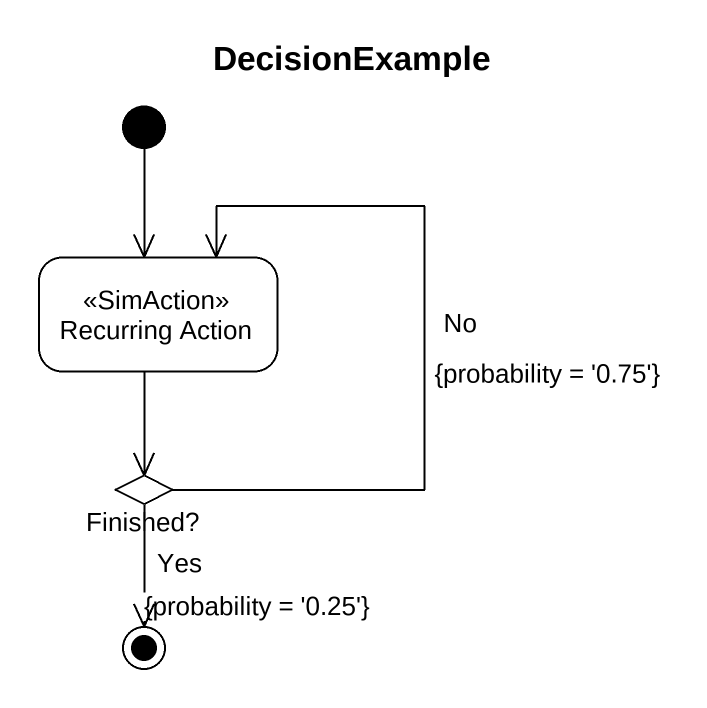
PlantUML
@startuml
title DecisionExample
hide empty description
state "Recurring Action" as Recurring_Action <<SimAction>>
state "Finished?" as Finished <<choice>>
[*] --> Recurring_Action
Recurring_Action --> Finished
Finished -up-> Recurring_Action : No\n{probability = '0.75'}
Finished --> [*] : Yes\n{probability = '0.25'}
@enduml
